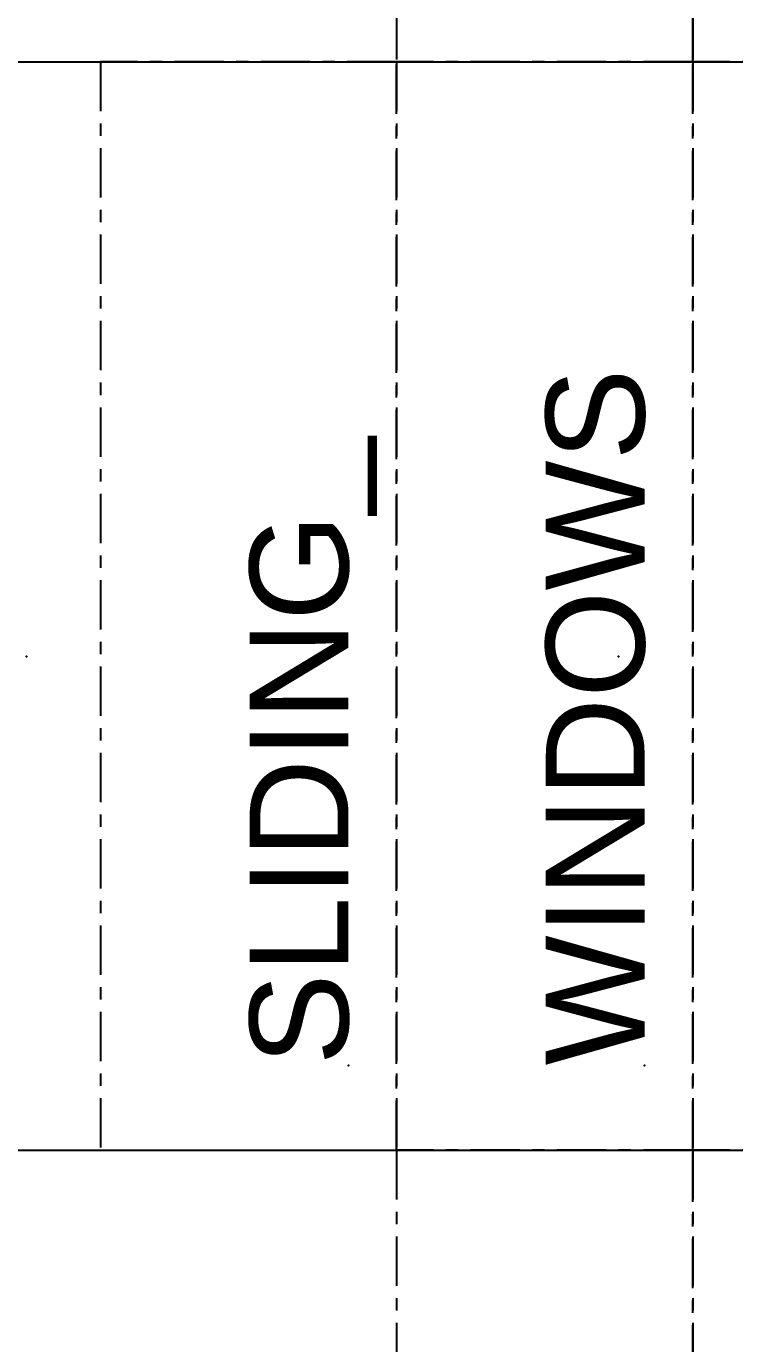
# Model space of a CAD drawing. Header units: millimetres. Extents: x -244126 to 368105, y -173968 to 259060.
# Drawn here: x 134509 to 152447, y -123746 to -90382 of the extents above; entities that cross this region are included whole.
import ezdxf

# ---------------------------------------------------------------- set-up
doc = ezdxf.new("R2010")
doc.units = ezdxf.units.MM
doc.header["$MEASUREMENT"] = 0
doc.linetypes.add('005_GG_TA_LINE', pattern=[13.75, 5, -1.25, 1.25, -1.25, 5])
doc.layers.add('001 - ASCESSORIES', color=1, linetype='Continuous')
doc.styles.get("Standard").update_dxf_attribs({"font": 'arial.ttf'})

# ---------------------------------------------------------------- blocks, each defined once
blk = doc.blocks.new('*U4692')
at = {"color": 0, "linetype": '005_GG_TA_LINE'}
blk.add_lwpolyline([(0, 0), (110.25, 0), (110.25, 30), (0, 30)], close=True, dxfattribs=at)
for p in [(50, 37.5), (8.58, 4.88)]:
    blk.add_point(p, dxfattribs=at)
blk.add_attdef('NAMEBLK', (8.58, 4.88), '', height=10, dxfattribs=at)

msp = doc.modelspace()

# ---------------------------------------------------------------- linework, layer by layer
at = {"color": 8}
for p in [(122184.76531, -91281.80137), (122184.76531, -118843.80009)]:
    msp.add_ray(p, (1, 0), dxfattribs=at)

# ---------------------------------------------------------------- block references
at = {"layer": '001 - ASCESSORIES', "linetype": '005_GG_TA_LINE', "xscale": 250, "yscale": 250, "zscale": 250, "rotation": 90}
for p, values in [((151384.1015, -91281.80137), {'NAMEBLK': 'FAMELINE'}), ((158884.1015, -91281.80137), {'NAMEBLK': 'ACESSORIES '}), ((143884.1015, -118843.80009), {'NAMEBLK': 'SLIDING_'}), ((151384.1015, -118843.80009), {'NAMEBLK': 'WINDOWS'}), ((158884.1015, -118843.80009), {'NAMEBLK': '_AND_DOOR'}), ((151384.1015, -146405.79881), {'NAMEBLK': 'BUBBLE '}), ((158884.1015, -146405.79881), {'NAMEBLK': 'DETAIL'})]:
    msp.add_blockref('*U4692', p, dxfattribs=at).add_auto_attribs(values)

doc.saveas('drawing.dxf')
